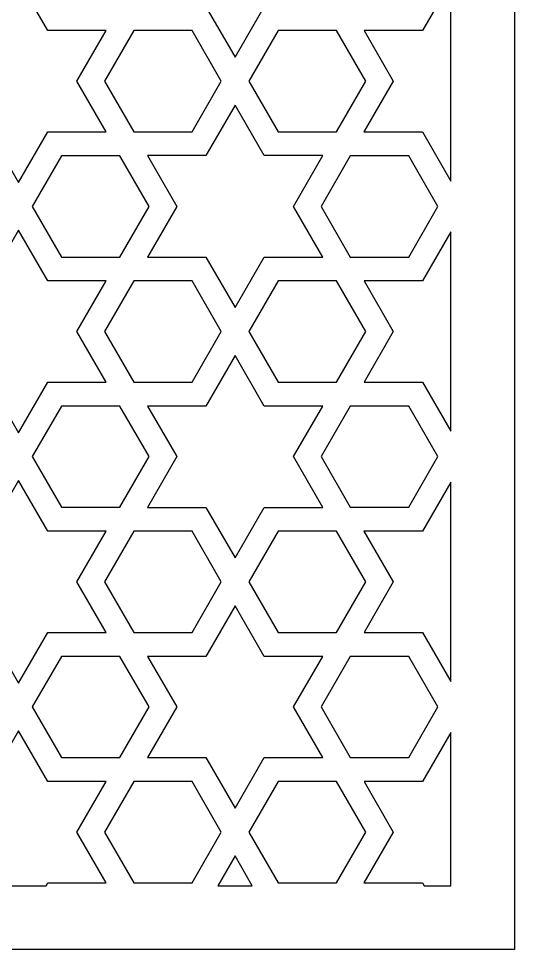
# Model space of a CAD drawing. Header units: millimetres. Extents: x -50 to 50, y -100 to 100.
# Drawn here: x 0.1 to 50.1, y -99.8 to -6 of the extents above; entities that cross this region are included whole.
import ezdxf

# ---------------------------------------------------------------- set-up
doc = ezdxf.new("R2010")
doc.units = ezdxf.units.MM
doc.header["$MEASUREMENT"] = 0
doc.layers.add('layer 1', color=7, linetype='Continuous')

msp = doc.modelspace()

# ---------------------------------------------------------------- linework, layer by layer
at = {"layer": 'layer 1', "color": 250}
for points, knots in [([(50.0818, 100.1536), (50.0818, 100.1536), (-49.9181, 100.1536), (-49.9181, 100.1536), (-49.9181, 100.1536), (-49.9181, 100.1536), (-49.9181, -99.8361), (-49.9181, -99.8361), (-49.9181, -99.8361), (-49.9181, -99.8361), (50.0818, -99.8361), (50.0818, -99.8361), (50.0818, -99.8361), (50.0818, -99.8361), (50.0818, 100.1536), (50.0818, 100.1536)], [0, 0, 0, 0, 0.2, 0.2, 0.2, 0.2, 0.4, 0.4, 0.4, 0.4, 0.6, 0.6, 0.6, 0.6, 1, 1, 1, 1]), ([(18.9696, -4.8246), (18.9696, -4.8246), (13.0775, -4.8246), (13.0775, -4.8246), (13.0775, -4.8246), (13.0775, -4.8246), (16.0232, 0.278), (16.0232, 0.278), (16.0232, 0.278), (16.0232, 0.278), (13.0775, 5.3806), (13.0775, 5.3806), (13.0775, 5.3806), (13.0775, 5.3806), (18.9696, 5.3806), (18.9696, 5.3806), (18.9696, 5.3806), (18.9696, 5.3806), (21.9153, 10.4832), (21.9153, 10.4832), (21.9153, 10.4832), (21.9153, 10.4832), (24.861, 5.3806), (24.861, 5.3806), (24.861, 5.3806), (24.861, 5.3806), (30.7534, 5.3806), (30.7534, 5.3806), (30.7534, 5.3806), (30.7534, 5.3806), (27.8074, 0.278), (27.8074, 0.278), (27.8074, 0.278), (27.8074, 0.278), (30.7534, -4.8246), (30.7534, -4.8246), (30.7534, -4.8246), (30.7534, -4.8246), (24.861, -4.8246), (24.861, -4.8246), (24.861, -4.8246), (24.861, -4.8246), (21.9153, -9.9275), (21.9153, -9.9275), (21.9153, -9.9275), (21.9153, -9.9275), (18.9696, -4.8246), (18.9696, -4.8246)], [0, 0, 0, 0, 0.0769231, 0.0769231, 0.0769231, 0.0769231, 0.1538462, 0.1538462, 0.1538462, 0.1538462, 0.2307692, 0.2307692, 0.2307692, 0.2307692, 0.3076923, 0.3076923, 0.3076923, 0.3076923, 0.3846154, 0.3846154, 0.3846154, 0.3846154, 0.4615385, 0.4615385, 0.4615385, 0.4615385, 0.5384615, 0.5384615, 0.5384615, 0.5384615, 0.6153846, 0.6153846, 0.6153846, 0.6153846, 0.6923077, 0.6923077, 0.6923077, 0.6923077, 0.7692308, 0.7692308, 0.7692308, 0.7692308, 0.8461538, 0.8461538, 0.8461538, 0.8461538, 1, 1, 1, 1]), ([(-2.8716, -17.4448), (-2.8716, -17.4448), (-8.7679, -17.4448), (-8.7679, -17.4448), (-8.7679, -17.4448), (-8.7679, -17.4448), (-5.8162, -12.3327), (-5.8162, -12.3327), (-5.8162, -12.3327), (-5.8162, -12.3327), (-8.7623, -7.2302), (-8.7623, -7.2302), (-8.7623, -7.2302), (-8.7623, -7.2302), (-2.8705, -7.2302), (-2.8705, -7.2302), (-2.8705, -7.2302), (-2.8705, -7.2302), (0.0744, -2.1294), (0.0744, -2.1294), (0.0744, -2.1294), (0.0744, -2.1294), (3.0191, -7.2302), (3.0191, -7.2302), (3.0191, -7.2302), (3.0191, -7.2302), (8.9112, -7.2302), (8.9112, -7.2302), (8.9112, -7.2302), (8.9112, -7.2302), (5.9655, -12.3327), (5.9655, -12.3327), (5.9655, -12.3327), (5.9655, -12.3327), (8.9168, -17.4448), (8.9168, -17.4448), (8.9168, -17.4448), (8.9168, -17.4448), (3.0205, -17.4448), (3.0205, -17.4448), (3.0205, -17.4448), (3.0205, -17.4448), (0.0744, -22.5474), (0.0744, -22.5474), (0.0744, -22.5474), (0.0744, -22.5474), (-2.8716, -17.4448), (-2.8716, -17.4448)], [0, 0, 0, 0, 0.0769231, 0.0769231, 0.0769231, 0.0769231, 0.1538462, 0.1538462, 0.1538462, 0.1538462, 0.2307692, 0.2307692, 0.2307692, 0.2307692, 0.3076923, 0.3076923, 0.3076923, 0.3076923, 0.3846154, 0.3846154, 0.3846154, 0.3846154, 0.4615385, 0.4615385, 0.4615385, 0.4615385, 0.5384615, 0.5384615, 0.5384615, 0.5384615, 0.6153846, 0.6153846, 0.6153846, 0.6153846, 0.6923077, 0.6923077, 0.6923077, 0.6923077, 0.7692308, 0.7692308, 0.7692308, 0.7692308, 0.8461538, 0.8461538, 0.8461538, 0.8461538, 1, 1, 1, 1]), ([(43.6679, -22.3943), (43.6679, -22.3943), (40.8104, -17.4448), (40.8104, -17.4448), (40.8104, -17.4448), (40.8104, -17.4448), (34.9141, -17.4448), (34.9141, -17.4448), (34.9141, -17.4448), (34.9141, -17.4448), (37.8651, -12.3327), (37.8651, -12.3327), (37.8651, -12.3327), (37.8651, -12.3327), (34.9194, -7.2302), (34.9194, -7.2302), (34.9194, -7.2302), (34.9194, -7.2302), (40.8115, -7.2302), (40.8115, -7.2302), (40.8115, -7.2302), (40.8115, -7.2302), (43.6679, -2.2828), (43.6679, -2.2828), (43.6679, -2.2828), (43.6679, -2.2828), (43.6679, -22.3943), (43.6679, -22.3943)], [0, 0, 0, 0, 0.125, 0.125, 0.125, 0.125, 0.25, 0.25, 0.25, 0.25, 0.375, 0.375, 0.375, 0.375, 0.5, 0.5, 0.5, 0.5, 0.625, 0.625, 0.625, 0.625, 0.75, 0.75, 0.75, 0.75, 1, 1, 1, 1]), ([(8.7429, -12.3327), (8.7429, -12.3327), (11.6886, -7.2302), (11.6886, -7.2302), (11.6886, -7.2302), (11.6886, -7.2302), (17.5807, -7.2302), (17.5807, -7.2302), (17.5807, -7.2302), (17.5807, -7.2302), (20.5264, -12.3327), (20.5264, -12.3327), (20.5264, -12.3327), (20.5264, -12.3327), (17.5807, -17.435), (17.5807, -17.435), (17.5807, -17.435), (17.5807, -17.435), (11.6886, -17.435), (11.6886, -17.435), (11.6886, -17.435), (11.6886, -17.435), (8.7429, -12.3327), (8.7429, -12.3327)], [0, 0, 0, 0, 0.1428571, 0.1428571, 0.1428571, 0.1428571, 0.2857143, 0.2857143, 0.2857143, 0.2857143, 0.4285714, 0.4285714, 0.4285714, 0.4285714, 0.5714286, 0.5714286, 0.5714286, 0.5714286, 0.7142857, 0.7142857, 0.7142857, 0.7142857, 1, 1, 1, 1]), ([(32.1419, -17.435), (32.1419, -17.435), (26.2502, -17.435), (26.2502, -17.435), (26.2502, -17.435), (26.2502, -17.435), (23.3038, -12.3327), (23.3038, -12.3327), (23.3038, -12.3327), (23.3038, -12.3327), (26.2502, -7.2302), (26.2502, -7.2302), (26.2502, -7.2302), (26.2502, -7.2302), (32.1419, -7.2302), (32.1419, -7.2302), (32.1419, -7.2302), (32.1419, -7.2302), (35.088, -12.3327), (35.088, -12.3327), (35.088, -12.3327), (35.088, -12.3327), (32.1419, -17.435), (32.1419, -17.435)], [0, 0, 0, 0, 0.1428571, 0.1428571, 0.1428571, 0.1428571, 0.2857143, 0.2857143, 0.2857143, 0.2857143, 0.4285714, 0.4285714, 0.4285714, 0.4285714, 0.5714286, 0.5714286, 0.5714286, 0.5714286, 0.7142857, 0.7142857, 0.7142857, 0.7142857, 1, 1, 1, 1]), ([(18.9703, -30.0549), (18.9703, -30.0549), (13.0785, -30.0549), (13.0785, -30.0549), (13.0785, -30.0549), (13.0785, -30.0549), (16.0246, -24.9527), (16.0246, -24.9527), (16.0246, -24.9527), (16.0246, -24.9527), (13.0729, -19.8402), (13.0729, -19.8402), (13.0729, -19.8402), (13.0729, -19.8402), (18.9696, -19.8402), (18.9696, -19.8402), (18.9696, -19.8402), (18.9696, -19.8402), (21.9153, -14.738), (21.9153, -14.738), (21.9153, -14.738), (21.9153, -14.738), (24.861, -19.8402), (24.861, -19.8402), (24.861, -19.8402), (24.861, -19.8402), (30.758, -19.8402), (30.758, -19.8402), (30.758, -19.8402), (30.758, -19.8402), (27.8063, -24.9527), (27.8063, -24.9527), (27.8063, -24.9527), (27.8063, -24.9527), (30.752, -30.0549), (30.752, -30.0549), (30.752, -30.0549), (30.752, -30.0549), (24.8599, -30.0549), (24.8599, -30.0549), (24.8599, -30.0549), (24.8599, -30.0549), (21.9153, -35.1557), (21.9153, -35.1557), (21.9153, -35.1557), (21.9153, -35.1557), (18.9703, -30.0549), (18.9703, -30.0549)], [0, 0, 0, 0, 0.0769231, 0.0769231, 0.0769231, 0.0769231, 0.1538462, 0.1538462, 0.1538462, 0.1538462, 0.2307692, 0.2307692, 0.2307692, 0.2307692, 0.3076923, 0.3076923, 0.3076923, 0.3076923, 0.3846154, 0.3846154, 0.3846154, 0.3846154, 0.4615385, 0.4615385, 0.4615385, 0.4615385, 0.5384615, 0.5384615, 0.5384615, 0.5384615, 0.6153846, 0.6153846, 0.6153846, 0.6153846, 0.6923077, 0.6923077, 0.6923077, 0.6923077, 0.7692308, 0.7692308, 0.7692308, 0.7692308, 0.8461538, 0.8461538, 0.8461538, 0.8461538, 1, 1, 1, 1]), ([(10.3008, -30.0549), (10.3008, -30.0549), (4.4094, -30.0549), (4.4094, -30.0549), (4.4094, -30.0549), (4.4094, -30.0549), (1.463, -24.9527), (1.463, -24.9527), (1.463, -24.9527), (1.463, -24.9527), (4.4094, -19.8501), (4.4094, -19.8501), (4.4094, -19.8501), (4.4094, -19.8501), (10.3008, -19.8501), (10.3008, -19.8501), (10.3008, -19.8501), (10.3008, -19.8501), (13.2472, -24.9527), (13.2472, -24.9527), (13.2472, -24.9527), (13.2472, -24.9527), (10.3008, -30.0549), (10.3008, -30.0549)], [0, 0, 0, 0, 0.1428571, 0.1428571, 0.1428571, 0.1428571, 0.2857143, 0.2857143, 0.2857143, 0.2857143, 0.4285714, 0.4285714, 0.4285714, 0.4285714, 0.5714286, 0.5714286, 0.5714286, 0.5714286, 0.7142857, 0.7142857, 0.7142857, 0.7142857, 1, 1, 1, 1]), ([(30.5834, -24.9527), (30.5834, -24.9527), (33.5298, -19.8501), (33.5298, -19.8501), (33.5298, -19.8501), (33.5298, -19.8501), (39.4212, -19.8501), (39.4212, -19.8501), (39.4212, -19.8501), (39.4212, -19.8501), (42.3676, -24.9527), (42.3676, -24.9527), (42.3676, -24.9527), (42.3676, -24.9527), (39.4212, -30.0549), (39.4212, -30.0549), (39.4212, -30.0549), (39.4212, -30.0549), (33.5298, -30.0549), (33.5298, -30.0549), (33.5298, -30.0549), (33.5298, -30.0549), (30.5834, -24.9527), (30.5834, -24.9527)], [0, 0, 0, 0, 0.1428571, 0.1428571, 0.1428571, 0.1428571, 0.2857143, 0.2857143, 0.2857143, 0.2857143, 0.4285714, 0.4285714, 0.4285714, 0.4285714, 0.5714286, 0.5714286, 0.5714286, 0.5714286, 0.7142857, 0.7142857, 0.7142857, 0.7142857, 1, 1, 1, 1]), ([(-2.8716, -42.6656), (-2.8716, -42.6656), (-8.7637, -42.6656), (-8.7637, -42.6656), (-8.7637, -42.6656), (-8.7637, -42.6656), (-5.8177, -37.5631), (-5.8177, -37.5631), (-5.8177, -37.5631), (-5.8177, -37.5631), (-8.7637, -32.4601), (-8.7637, -32.4601), (-8.7637, -32.4601), (-8.7637, -32.4601), (-2.8716, -32.4601), (-2.8716, -32.4601), (-2.8716, -32.4601), (-2.8716, -32.4601), (0.0744, -27.3579), (0.0744, -27.3579), (0.0744, -27.3579), (0.0744, -27.3579), (3.0205, -32.4601), (3.0205, -32.4601), (3.0205, -32.4601), (3.0205, -32.4601), (8.9122, -32.4601), (8.9122, -32.4601), (8.9122, -32.4601), (8.9122, -32.4601), (5.9662, -37.5631), (5.9662, -37.5631), (5.9662, -37.5631), (5.9662, -37.5631), (8.9122, -42.6656), (8.9122, -42.6656), (8.9122, -42.6656), (8.9122, -42.6656), (3.0205, -42.6656), (3.0205, -42.6656), (3.0205, -42.6656), (3.0205, -42.6656), (0.0744, -47.7682), (0.0744, -47.7682), (0.0744, -47.7682), (0.0744, -47.7682), (-2.8716, -42.6656), (-2.8716, -42.6656)], [0, 0, 0, 0, 0.0769231, 0.0769231, 0.0769231, 0.0769231, 0.1538462, 0.1538462, 0.1538462, 0.1538462, 0.2307692, 0.2307692, 0.2307692, 0.2307692, 0.3076923, 0.3076923, 0.3076923, 0.3076923, 0.3846154, 0.3846154, 0.3846154, 0.3846154, 0.4615385, 0.4615385, 0.4615385, 0.4615385, 0.5384615, 0.5384615, 0.5384615, 0.5384615, 0.6153846, 0.6153846, 0.6153846, 0.6153846, 0.6923077, 0.6923077, 0.6923077, 0.6923077, 0.7692308, 0.7692308, 0.7692308, 0.7692308, 0.8461538, 0.8461538, 0.8461538, 0.8461538, 1, 1, 1, 1]), ([(43.6679, -47.6151), (43.6679, -47.6151), (40.8104, -42.6656), (40.8104, -42.6656), (40.8104, -42.6656), (40.8104, -42.6656), (34.9187, -42.6656), (34.9187, -42.6656), (34.9187, -42.6656), (34.9187, -42.6656), (37.8644, -37.5631), (37.8644, -37.5631), (37.8644, -37.5631), (37.8644, -37.5631), (34.9187, -32.4601), (34.9187, -32.4601), (34.9187, -32.4601), (34.9187, -32.4601), (40.8104, -32.4601), (40.8104, -32.4601), (40.8104, -32.4601), (40.8104, -32.4601), (43.6679, -27.511), (43.6679, -27.511), (43.6679, -27.511), (43.6679, -27.511), (43.6679, -47.6151), (43.6679, -47.6151)], [0, 0, 0, 0, 0.125, 0.125, 0.125, 0.125, 0.25, 0.25, 0.25, 0.25, 0.375, 0.375, 0.375, 0.375, 0.5, 0.5, 0.5, 0.5, 0.625, 0.625, 0.625, 0.625, 0.75, 0.75, 0.75, 0.75, 1, 1, 1, 1]), ([(20.5267, -37.5645), (20.5267, -37.5645), (17.5814, -42.6656), (17.5814, -42.6656), (17.5814, -42.6656), (17.5814, -42.6656), (11.69, -42.6656), (11.69, -42.6656), (11.69, -42.6656), (11.69, -42.6656), (8.7436, -37.5631), (8.7436, -37.5631), (8.7436, -37.5631), (8.7436, -37.5631), (11.69, -32.4601), (11.69, -32.4601), (11.69, -32.4601), (11.69, -32.4601), (17.5814, -32.4601), (17.5814, -32.4601), (17.5814, -32.4601), (17.5814, -32.4601), (20.5267, -37.5613), (20.5267, -37.5613), (20.5267, -37.5613), (20.5267, -37.5613), (20.5257, -37.5631), (20.5257, -37.5631), (20.5257, -37.5631), (20.5257, -37.5631), (20.5267, -37.5645), (20.5267, -37.5645)], [0, 0, 0, 0, 0.1111111, 0.1111111, 0.1111111, 0.1111111, 0.2222222, 0.2222222, 0.2222222, 0.2222222, 0.3333333, 0.3333333, 0.3333333, 0.3333333, 0.4444444, 0.4444444, 0.4444444, 0.4444444, 0.5555556, 0.5555556, 0.5555556, 0.5555556, 0.6666667, 0.6666667, 0.6666667, 0.6666667, 0.7777778, 0.7777778, 0.7777778, 0.7777778, 1, 1, 1, 1]), ([(32.1409, -42.6656), (32.1409, -42.6656), (26.2488, -42.6656), (26.2488, -42.6656), (26.2488, -42.6656), (26.2488, -42.6656), (23.3038, -37.5645), (23.3038, -37.5645), (23.3038, -37.5645), (23.3038, -37.5645), (23.3049, -37.5631), (23.3049, -37.5631), (23.3049, -37.5631), (23.3049, -37.5631), (23.3038, -37.5613), (23.3038, -37.5613), (23.3038, -37.5613), (23.3038, -37.5613), (26.2488, -32.4601), (26.2488, -32.4601), (26.2488, -32.4601), (26.2488, -32.4601), (32.1409, -32.4601), (32.1409, -32.4601), (32.1409, -32.4601), (32.1409, -32.4601), (35.0873, -37.5631), (35.0873, -37.5631), (35.0873, -37.5631), (35.0873, -37.5631), (32.1409, -42.6656), (32.1409, -42.6656)], [0, 0, 0, 0, 0.1111111, 0.1111111, 0.1111111, 0.1111111, 0.2222222, 0.2222222, 0.2222222, 0.2222222, 0.3333333, 0.3333333, 0.3333333, 0.3333333, 0.4444444, 0.4444444, 0.4444444, 0.4444444, 0.5555556, 0.5555556, 0.5555556, 0.5555556, 0.6666667, 0.6666667, 0.6666667, 0.6666667, 0.7777778, 0.7777778, 0.7777778, 0.7777778, 1, 1, 1, 1]), ([(18.9696, -55.2856), (18.9696, -55.2856), (13.0732, -55.2856), (13.0732, -55.2856), (13.0732, -55.2856), (13.0732, -55.2856), (16.0246, -50.1735), (16.0246, -50.1735), (16.0246, -50.1735), (16.0246, -50.1735), (13.0785, -45.0709), (13.0785, -45.0709), (13.0785, -45.0709), (13.0785, -45.0709), (18.9703, -45.0709), (18.9703, -45.0709), (18.9703, -45.0709), (18.9703, -45.0709), (21.9153, -39.9701), (21.9153, -39.9701), (21.9153, -39.9701), (21.9153, -39.9701), (24.8599, -45.0709), (24.8599, -45.0709), (24.8599, -45.0709), (24.8599, -45.0709), (30.752, -45.0709), (30.752, -45.0709), (30.752, -45.0709), (30.752, -45.0709), (27.8063, -50.1735), (27.8063, -50.1735), (27.8063, -50.1735), (27.8063, -50.1735), (30.7576, -55.2856), (30.7576, -55.2856), (30.7576, -55.2856), (30.7576, -55.2856), (24.861, -55.2856), (24.861, -55.2856), (24.861, -55.2856), (24.861, -55.2856), (21.9153, -60.3881), (21.9153, -60.3881), (21.9153, -60.3881), (21.9153, -60.3881), (18.9696, -55.2856), (18.9696, -55.2856)], [0, 0, 0, 0, 0.0769231, 0.0769231, 0.0769231, 0.0769231, 0.1538462, 0.1538462, 0.1538462, 0.1538462, 0.2307692, 0.2307692, 0.2307692, 0.2307692, 0.3076923, 0.3076923, 0.3076923, 0.3076923, 0.3846154, 0.3846154, 0.3846154, 0.3846154, 0.4615385, 0.4615385, 0.4615385, 0.4615385, 0.5384615, 0.5384615, 0.5384615, 0.5384615, 0.6153846, 0.6153846, 0.6153846, 0.6153846, 0.6923077, 0.6923077, 0.6923077, 0.6923077, 0.7692308, 0.7692308, 0.7692308, 0.7692308, 0.8461538, 0.8461538, 0.8461538, 0.8461538, 1, 1, 1, 1]), ([(4.4094, -45.0709), (4.4094, -45.0709), (10.3008, -45.0709), (10.3008, -45.0709), (10.3008, -45.0709), (10.3008, -45.0709), (13.2472, -50.1735), (13.2472, -50.1735), (13.2472, -50.1735), (13.2472, -50.1735), (10.3008, -55.276), (10.3008, -55.276), (10.3008, -55.276), (10.3008, -55.276), (4.4094, -55.276), (4.4094, -55.276), (4.4094, -55.276), (4.4094, -55.276), (1.463, -50.1735), (1.463, -50.1735), (1.463, -50.1735), (1.463, -50.1735), (4.4094, -45.0709), (4.4094, -45.0709)], [0, 0, 0, 0, 0.1428571, 0.1428571, 0.1428571, 0.1428571, 0.2857143, 0.2857143, 0.2857143, 0.2857143, 0.4285714, 0.4285714, 0.4285714, 0.4285714, 0.5714286, 0.5714286, 0.5714286, 0.5714286, 0.7142857, 0.7142857, 0.7142857, 0.7142857, 1, 1, 1, 1]), ([(30.5834, -50.1735), (30.5834, -50.1735), (33.5298, -45.0709), (33.5298, -45.0709), (33.5298, -45.0709), (33.5298, -45.0709), (39.4212, -45.0709), (39.4212, -45.0709), (39.4212, -45.0709), (39.4212, -45.0709), (42.3676, -50.1735), (42.3676, -50.1735), (42.3676, -50.1735), (42.3676, -50.1735), (39.4212, -55.276), (39.4212, -55.276), (39.4212, -55.276), (39.4212, -55.276), (33.5298, -55.276), (33.5298, -55.276), (33.5298, -55.276), (33.5298, -55.276), (30.5834, -50.1735), (30.5834, -50.1735)], [0, 0, 0, 0, 0.1428571, 0.1428571, 0.1428571, 0.1428571, 0.2857143, 0.2857143, 0.2857143, 0.2857143, 0.4285714, 0.4285714, 0.4285714, 0.4285714, 0.5714286, 0.5714286, 0.5714286, 0.5714286, 0.7142857, 0.7142857, 0.7142857, 0.7142857, 1, 1, 1, 1]), ([(-2.8705, -67.8963), (-2.8705, -67.8963), (-8.7623, -67.8963), (-8.7623, -67.8963), (-8.7623, -67.8963), (-8.7623, -67.8963), (-5.8162, -62.7937), (-5.8162, -62.7937), (-5.8162, -62.7937), (-5.8162, -62.7937), (-8.7679, -57.6816), (-8.7679, -57.6816), (-8.7679, -57.6816), (-8.7679, -57.6816), (-2.8716, -57.6816), (-2.8716, -57.6816), (-2.8716, -57.6816), (-2.8716, -57.6816), (0.0744, -52.5787), (0.0744, -52.5787), (0.0744, -52.5787), (0.0744, -52.5787), (3.0205, -57.6816), (3.0205, -57.6816), (3.0205, -57.6816), (3.0205, -57.6816), (8.9165, -57.6816), (8.9165, -57.6816), (8.9165, -57.6816), (8.9165, -57.6816), (5.9655, -62.7937), (5.9655, -62.7937), (5.9655, -62.7937), (5.9655, -62.7937), (8.9112, -67.8963), (8.9112, -67.8963), (8.9112, -67.8963), (8.9112, -67.8963), (3.0191, -67.8963), (3.0191, -67.8963), (3.0191, -67.8963), (3.0191, -67.8963), (0.0744, -72.9964), (0.0744, -72.9964), (0.0744, -72.9964), (0.0744, -72.9964), (-2.8705, -67.8963), (-2.8705, -67.8963)], [0, 0, 0, 0, 0.0769231, 0.0769231, 0.0769231, 0.0769231, 0.1538462, 0.1538462, 0.1538462, 0.1538462, 0.2307692, 0.2307692, 0.2307692, 0.2307692, 0.3076923, 0.3076923, 0.3076923, 0.3076923, 0.3846154, 0.3846154, 0.3846154, 0.3846154, 0.4615385, 0.4615385, 0.4615385, 0.4615385, 0.5384615, 0.5384615, 0.5384615, 0.5384615, 0.6153846, 0.6153846, 0.6153846, 0.6153846, 0.6923077, 0.6923077, 0.6923077, 0.6923077, 0.7692308, 0.7692308, 0.7692308, 0.7692308, 0.8461538, 0.8461538, 0.8461538, 0.8461538, 1, 1, 1, 1]), ([(43.6679, -72.8434), (43.6679, -72.8434), (40.8115, -67.8963), (40.8115, -67.8963), (40.8115, -67.8963), (40.8115, -67.8963), (34.9194, -67.8963), (34.9194, -67.8963), (34.9194, -67.8963), (34.9194, -67.8963), (37.8651, -62.7937), (37.8651, -62.7937), (37.8651, -62.7937), (37.8651, -62.7937), (34.9141, -57.6816), (34.9141, -57.6816), (34.9141, -57.6816), (34.9141, -57.6816), (40.8104, -57.6816), (40.8104, -57.6816), (40.8104, -57.6816), (40.8104, -57.6816), (43.6679, -52.7322), (43.6679, -52.7322), (43.6679, -52.7322), (43.6679, -52.7322), (43.6679, -72.8434), (43.6679, -72.8434)], [0, 0, 0, 0, 0.125, 0.125, 0.125, 0.125, 0.25, 0.25, 0.25, 0.25, 0.375, 0.375, 0.375, 0.375, 0.5, 0.5, 0.5, 0.5, 0.625, 0.625, 0.625, 0.625, 0.75, 0.75, 0.75, 0.75, 1, 1, 1, 1]), ([(11.6886, -57.6908), (11.6886, -57.6908), (17.5807, -57.6908), (17.5807, -57.6908), (17.5807, -57.6908), (17.5807, -57.6908), (20.5264, -62.7937), (20.5264, -62.7937), (20.5264, -62.7937), (20.5264, -62.7937), (17.5807, -67.8963), (17.5807, -67.8963), (17.5807, -67.8963), (17.5807, -67.8963), (11.6886, -67.8963), (11.6886, -67.8963), (11.6886, -67.8963), (11.6886, -67.8963), (8.7429, -62.7937), (8.7429, -62.7937), (8.7429, -62.7937), (8.7429, -62.7937), (11.6886, -57.6908), (11.6886, -57.6908)], [0, 0, 0, 0, 0.1428571, 0.1428571, 0.1428571, 0.1428571, 0.2857143, 0.2857143, 0.2857143, 0.2857143, 0.4285714, 0.4285714, 0.4285714, 0.4285714, 0.5714286, 0.5714286, 0.5714286, 0.5714286, 0.7142857, 0.7142857, 0.7142857, 0.7142857, 1, 1, 1, 1]), ([(32.1419, -67.8963), (32.1419, -67.8963), (26.2502, -67.8963), (26.2502, -67.8963), (26.2502, -67.8963), (26.2502, -67.8963), (23.3038, -62.7937), (23.3038, -62.7937), (23.3038, -62.7937), (23.3038, -62.7937), (26.2502, -57.6908), (26.2502, -57.6908), (26.2502, -57.6908), (26.2502, -57.6908), (32.1419, -57.6908), (32.1419, -57.6908), (32.1419, -57.6908), (32.1419, -57.6908), (35.088, -62.7937), (35.088, -62.7937), (35.088, -62.7937), (35.088, -62.7937), (32.1419, -67.8963), (32.1419, -67.8963)], [0, 0, 0, 0, 0.1428571, 0.1428571, 0.1428571, 0.1428571, 0.2857143, 0.2857143, 0.2857143, 0.2857143, 0.4285714, 0.4285714, 0.4285714, 0.4285714, 0.5714286, 0.5714286, 0.5714286, 0.5714286, 0.7142857, 0.7142857, 0.7142857, 0.7142857, 1, 1, 1, 1]), ([(18.9696, -80.5063), (18.9696, -80.5063), (13.0775, -80.5063), (13.0775, -80.5063), (13.0775, -80.5063), (13.0775, -80.5063), (16.0232, -75.4038), (16.0232, -75.4038), (16.0232, -75.4038), (16.0232, -75.4038), (13.0775, -70.3016), (13.0775, -70.3016), (13.0775, -70.3016), (13.0775, -70.3016), (18.9696, -70.3016), (18.9696, -70.3016), (18.9696, -70.3016), (18.9696, -70.3016), (21.9153, -65.199), (21.9153, -65.199), (21.9153, -65.199), (21.9153, -65.199), (24.861, -70.3016), (24.861, -70.3016), (24.861, -70.3016), (24.861, -70.3016), (30.7534, -70.3016), (30.7534, -70.3016), (30.7534, -70.3016), (30.7534, -70.3016), (27.8074, -75.4038), (27.8074, -75.4038), (27.8074, -75.4038), (27.8074, -75.4038), (30.7534, -80.5063), (30.7534, -80.5063), (30.7534, -80.5063), (30.7534, -80.5063), (24.861, -80.5063), (24.861, -80.5063), (24.861, -80.5063), (24.861, -80.5063), (21.9153, -85.6092), (21.9153, -85.6092), (21.9153, -85.6092), (21.9153, -85.6092), (18.9696, -80.5063), (18.9696, -80.5063)], [0, 0, 0, 0, 0.0769231, 0.0769231, 0.0769231, 0.0769231, 0.1538462, 0.1538462, 0.1538462, 0.1538462, 0.2307692, 0.2307692, 0.2307692, 0.2307692, 0.3076923, 0.3076923, 0.3076923, 0.3076923, 0.3846154, 0.3846154, 0.3846154, 0.3846154, 0.4615385, 0.4615385, 0.4615385, 0.4615385, 0.5384615, 0.5384615, 0.5384615, 0.5384615, 0.6153846, 0.6153846, 0.6153846, 0.6153846, 0.6923077, 0.6923077, 0.6923077, 0.6923077, 0.7692308, 0.7692308, 0.7692308, 0.7692308, 0.8461538, 0.8461538, 0.8461538, 0.8461538, 1, 1, 1, 1]), ([(1.463, -75.4017), (1.463, -75.4017), (4.4083, -70.3016), (4.4083, -70.3016), (4.4083, -70.3016), (4.4083, -70.3016), (10.2997, -70.3016), (10.2997, -70.3016), (10.2997, -70.3016), (10.2997, -70.3016), (13.2461, -75.4038), (13.2461, -75.4038), (13.2461, -75.4038), (13.2461, -75.4038), (10.2997, -80.5063), (10.2997, -80.5063), (10.2997, -80.5063), (10.2997, -80.5063), (4.4083, -80.5063), (4.4083, -80.5063), (4.4083, -80.5063), (4.4083, -80.5063), (1.463, -75.4058), (1.463, -75.4058), (1.463, -75.4058), (1.463, -75.4058), (1.4644, -75.4038), (1.4644, -75.4038), (1.4644, -75.4038), (1.4644, -75.4038), (1.463, -75.4017), (1.463, -75.4017)], [0, 0, 0, 0, 0.1111111, 0.1111111, 0.1111111, 0.1111111, 0.2222222, 0.2222222, 0.2222222, 0.2222222, 0.3333333, 0.3333333, 0.3333333, 0.3333333, 0.4444444, 0.4444444, 0.4444444, 0.4444444, 0.5555556, 0.5555556, 0.5555556, 0.5555556, 0.6666667, 0.6666667, 0.6666667, 0.6666667, 0.7777778, 0.7777778, 0.7777778, 0.7777778, 1, 1, 1, 1]), ([(42.3676, -75.4058), (42.3676, -75.4058), (39.4226, -80.5063), (39.4226, -80.5063), (39.4226, -80.5063), (39.4226, -80.5063), (33.5308, -80.5063), (33.5308, -80.5063), (33.5308, -80.5063), (33.5308, -80.5063), (30.5848, -75.4038), (30.5848, -75.4038), (30.5848, -75.4038), (30.5848, -75.4038), (33.5308, -70.3016), (33.5308, -70.3016), (33.5308, -70.3016), (33.5308, -70.3016), (39.4226, -70.3016), (39.4226, -70.3016), (39.4226, -70.3016), (39.4226, -70.3016), (42.3676, -75.4017), (42.3676, -75.4017), (42.3676, -75.4017), (42.3676, -75.4017), (42.3665, -75.4038), (42.3665, -75.4038), (42.3665, -75.4038), (42.3665, -75.4038), (42.3676, -75.4058), (42.3676, -75.4058)], [0, 0, 0, 0, 0.1111111, 0.1111111, 0.1111111, 0.1111111, 0.2222222, 0.2222222, 0.2222222, 0.2222222, 0.3333333, 0.3333333, 0.3333333, 0.3333333, 0.4444444, 0.4444444, 0.4444444, 0.4444444, 0.5555556, 0.5555556, 0.5555556, 0.5555556, 0.6666667, 0.6666667, 0.6666667, 0.6666667, 0.7777778, 0.7777778, 0.7777778, 0.7777778, 1, 1, 1, 1]), ([(-2.7009, -93.4219), (-2.7009, -93.4219), (-2.8716, -93.1263), (-2.8716, -93.1263), (-2.8716, -93.1263), (-2.8716, -93.1263), (-8.7679, -93.1263), (-8.7679, -93.1263), (-8.7679, -93.1263), (-8.7679, -93.1263), (-5.8162, -88.0144), (-5.8162, -88.0144), (-5.8162, -88.0144), (-5.8162, -88.0144), (-8.7623, -82.9116), (-8.7623, -82.9116), (-8.7623, -82.9116), (-8.7623, -82.9116), (-2.8705, -82.9116), (-2.8705, -82.9116), (-2.8705, -82.9116), (-2.8705, -82.9116), (0.0744, -77.8111), (0.0744, -77.8111), (0.0744, -77.8111), (0.0744, -77.8111), (3.0191, -82.9116), (3.0191, -82.9116), (3.0191, -82.9116), (3.0191, -82.9116), (8.9112, -82.9116), (8.9112, -82.9116), (8.9112, -82.9116), (8.9112, -82.9116), (5.9655, -88.0144), (5.9655, -88.0144), (5.9655, -88.0144), (5.9655, -88.0144), (8.9165, -93.1263), (8.9165, -93.1263), (8.9165, -93.1263), (8.9165, -93.1263), (3.0205, -93.1263), (3.0205, -93.1263), (3.0205, -93.1263), (3.0205, -93.1263), (2.8497, -93.4219), (2.8497, -93.4219), (2.8497, -93.4219), (2.8497, -93.4219), (-2.7009, -93.4219), (-2.7009, -93.4219)], [0, 0, 0, 0, 0.0714286, 0.0714286, 0.0714286, 0.0714286, 0.1428571, 0.1428571, 0.1428571, 0.1428571, 0.2142857, 0.2142857, 0.2142857, 0.2142857, 0.2857143, 0.2857143, 0.2857143, 0.2857143, 0.3571429, 0.3571429, 0.3571429, 0.3571429, 0.4285714, 0.4285714, 0.4285714, 0.4285714, 0.5, 0.5, 0.5, 0.5, 0.5714286, 0.5714286, 0.5714286, 0.5714286, 0.6428571, 0.6428571, 0.6428571, 0.6428571, 0.7142857, 0.7142857, 0.7142857, 0.7142857, 0.7857143, 0.7857143, 0.7857143, 0.7857143, 0.8571429, 0.8571429, 0.8571429, 0.8571429, 1, 1, 1, 1]), ([(43.6679, -93.4219), (43.6679, -93.4219), (40.9811, -93.4219), (40.9811, -93.4219), (40.9811, -93.4219), (40.9811, -93.4219), (40.8104, -93.1263), (40.8104, -93.1263), (40.8104, -93.1263), (40.8104, -93.1263), (34.9141, -93.1263), (34.9141, -93.1263), (34.9141, -93.1263), (34.9141, -93.1263), (37.8651, -88.0144), (37.8651, -88.0144), (37.8651, -88.0144), (37.8651, -88.0144), (34.9194, -82.9116), (34.9194, -82.9116), (34.9194, -82.9116), (34.9194, -82.9116), (40.8115, -82.9116), (40.8115, -82.9116), (40.8115, -82.9116), (40.8115, -82.9116), (43.6679, -77.9646), (43.6679, -77.9646), (43.6679, -77.9646), (43.6679, -77.9646), (43.6679, -93.4219), (43.6679, -93.4219)], [0, 0, 0, 0, 0.1111111, 0.1111111, 0.1111111, 0.1111111, 0.2222222, 0.2222222, 0.2222222, 0.2222222, 0.3333333, 0.3333333, 0.3333333, 0.3333333, 0.4444444, 0.4444444, 0.4444444, 0.4444444, 0.5555556, 0.5555556, 0.5555556, 0.5555556, 0.6666667, 0.6666667, 0.6666667, 0.6666667, 0.7777778, 0.7777778, 0.7777778, 0.7777778, 1, 1, 1, 1]), ([(11.6886, -93.1171), (11.6886, -93.1171), (8.7429, -88.0144), (8.7429, -88.0144), (8.7429, -88.0144), (8.7429, -88.0144), (11.6886, -82.9116), (11.6886, -82.9116), (11.6886, -82.9116), (11.6886, -82.9116), (17.5807, -82.9116), (17.5807, -82.9116), (17.5807, -82.9116), (17.5807, -82.9116), (20.5264, -88.0144), (20.5264, -88.0144), (20.5264, -88.0144), (20.5264, -88.0144), (17.5807, -93.1171), (17.5807, -93.1171), (17.5807, -93.1171), (17.5807, -93.1171), (11.6886, -93.1171), (11.6886, -93.1171)], [0, 0, 0, 0, 0.1428571, 0.1428571, 0.1428571, 0.1428571, 0.2857143, 0.2857143, 0.2857143, 0.2857143, 0.4285714, 0.4285714, 0.4285714, 0.4285714, 0.5714286, 0.5714286, 0.5714286, 0.5714286, 0.7142857, 0.7142857, 0.7142857, 0.7142857, 1, 1, 1, 1]), ([(26.2502, -93.1171), (26.2502, -93.1171), (23.3038, -88.0144), (23.3038, -88.0144), (23.3038, -88.0144), (23.3038, -88.0144), (26.2502, -82.9116), (26.2502, -82.9116), (26.2502, -82.9116), (26.2502, -82.9116), (32.1419, -82.9116), (32.1419, -82.9116), (32.1419, -82.9116), (32.1419, -82.9116), (35.088, -88.0144), (35.088, -88.0144), (35.088, -88.0144), (35.088, -88.0144), (32.1419, -93.1171), (32.1419, -93.1171), (32.1419, -93.1171), (32.1419, -93.1171), (26.2502, -93.1171), (26.2502, -93.1171)], [0, 0, 0, 0, 0.1428571, 0.1428571, 0.1428571, 0.1428571, 0.2857143, 0.2857143, 0.2857143, 0.2857143, 0.4285714, 0.4285714, 0.4285714, 0.4285714, 0.5714286, 0.5714286, 0.5714286, 0.5714286, 0.7142857, 0.7142857, 0.7142857, 0.7142857, 1, 1, 1, 1]), ([(20.1821, -93.4219), (20.1821, -93.4219), (21.9153, -90.4197), (21.9153, -90.4197), (21.9153, -90.4197), (21.9153, -90.4197), (23.6485, -93.4219), (23.6485, -93.4219), (23.6485, -93.4219), (23.6485, -93.4219), (20.1821, -93.4219), (20.1821, -93.4219)], [0, 0, 0, 0, 0.25, 0.25, 0.25, 0.25, 0.5, 0.5, 0.5, 0.5, 1, 1, 1, 1])]:
    msp.add_open_spline(points, degree=3, knots=knots, dxfattribs=at)

doc.saveas('drawing.dxf')
